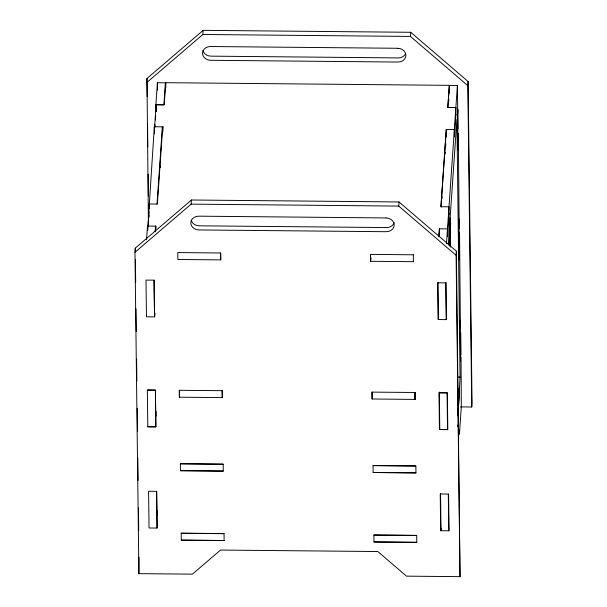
<?xml version="1.0" encoding="UTF-8"?>
<svg xmlns="http://www.w3.org/2000/svg" width="607" height="607" viewBox="0 0 607 607"><rect width="100%" height="100%" fill="white"/><g stroke="black" fill="none" stroke-linecap="round" stroke-linejoin="round"><path stroke-width="0.91" d="M134.966 252.3L135.255 248.164L191.425 200.007L399.019 201.949L456.388 251.169L460.03 576.65L406.5 576.149L377.82 551.535L220.5 550.063L192.411 574.146L138.889 573.645L134.966 252.3L191.137 204.142L398.738 206.084L456.1 255.312L460.03 576.65M148.411 223.884L146.97 78.508L203.148 30.35L410.742 32.292L468.111 81.52L472.034 402.858L471.745 406.993L460.478 406.887M146.53 239.848L147.478 226.054L155.832 226.138L155.862 228.718M149.056 208.322L154.337 126.749L162.699 126.825L162.759 131.985M155.953 111.749L155.87 104.814L157.395 82.749L165.423 82.825L165.476 87.438M154.61 126.749L156.136 104.677L164.224 104.753L165.749 82.689L449.309 85.344L447.784 107.409L455.865 107.485L455.956 114.829M148.07 225.629L148.389 221.031M148.647 217.359L149.026 211.835M154.868 127.379L155.066 124.625M155.377 120.027L155.696 115.429M148.92 217.314L149.041 215.47M155.126 231.646L155.506 226.13L155.536 228.733M157.031 204.066L162.373 126.817L162.433 132.121M165.423 82.825L163.898 104.89L155.87 104.814M155.453 231.654L155.832 226.138M162.699 126.825L157.357 204.066L149.003 203.99M162.585 132.053L162.964 126.537M160.438 167.623L160.567 165.734M138.889 573.645L139.026 557.18M191.137 204.142L191.425 200.007M146.689 82.643L202.859 34.485L203.148 30.35M413.428 261.685L370.551 261.298L370.778 257.99M370.839 257.952L370.611 261.283L370.528 254.394M398.738 206.084L399.019 201.949M471.745 406.993L467.822 85.655L410.461 36.435L410.742 32.292M415.051 399.421L414.96 392.486L371.932 392.114L372.015 398.996L415.051 399.421L415.302 392.683M438.891 236.146L439.392 228.793L447.48 228.869L447.564 236.214L449.089 213.679M449.089 214.142L449.005 206.797L440.917 206.721L446.259 129.481L454.339 129.557L454.431 136.901L455.948 114.374M438.944 236.146L439.453 228.793M440.97 206.721L446.312 129.481M441.464 207.01L441.593 205.128M442.048 198.535L442.177 196.653M445.106 154.261L445.234 152.38M445.69 145.786L445.819 143.905M448.755 101.422L448.884 99.586M446.464 243.582L457.39 85.557L449.362 85.481L447.837 107.553L455.865 107.629M448.3 244.12L456.912 119.541L460.053 377.076L457.982 415.666M457.739 109.108L457.906 149.967L458.042 133.593M457.731 113.251L457.959 109.935M449.15 245.759L450.713 223.057M439.362 395.461L439.559 392.623M449.688 246.025L450.667 231.836M456.1 255.312L456.388 251.169M467.822 85.655L468.111 81.52M459.082 218.998L459.249 259.857L459.256 233.118M459.074 223.277L459.188 221.616M440.682 530.715L440.234 493.992L448.588 494.068L449.036 530.791L440.682 530.715L440.849 528.234M441.175 528.234L441.008 530.715L440.561 493.62M460.318 320.276L460.485 361.135L460.47 332.515M460.311 324.411L460.425 322.757M461.047 356.999L461.32 406.895L459.408 434.483L458.103 424.771L457.974 426.653M457.959 406.561L459.226 388.169L459.309 395.051L457.974 414.361M202.859 34.485L410.461 36.435M413.344 254.796L370.46 254.371L370.551 261.298M220.743 259.879L177.866 259.493L177.783 252.565L220.66 252.99L220.743 259.879L220.599 252.967M457.382 377.053L460.053 377.076M147.357 390.119L155.384 390.195L155.832 426.918L147.805 426.842L147.349 389.982L155.43 390.058L155.885 426.782L147.797 426.706M439.324 392.85L447.351 392.926L447.799 429.657L439.772 429.581L439.324 392.016M180.362 463.831L223.179 464.234M373.039 465.637L415.856 466.039M180.446 470.66L223.262 471.062L223.179 464.135L180.362 463.733L180.446 470.713L223.262 471.115M373.13 472.466L415.947 472.868L415.863 465.933L373.039 465.531L373.123 472.519L415.939 472.921M181.205 533.272L224.029 533.674M373.889 535.078L416.706 535.48M181.296 540.101L224.112 540.503L224.029 533.576L181.212 533.174L181.288 540.162L224.112 540.556M373.973 541.96L416.789 542.362L416.706 535.374L373.889 534.979L373.973 541.96L416.797 542.309M458.315 133.593L459.196 228.414M459.522 232.322L460.417 327.81M460.743 332.515L461.017 355.118M457.39 85.557L457.982 128.881M449.43 91.02L449.453 92.863M450.083 217.761L450.44 247.057M446.38 134.989L446.403 136.825M446.32 134.648L446.342 136.363M445.735 282.9L446.183 319.623M448.315 494.068L448.763 530.791M439.43 231.373L439.506 233.384M437.981 282.452L438.429 319.555M415.089 392.653L414.839 399.398L414.756 392.509M413.284 254.765L413.367 261.7M372.144 392.084L372.228 399.019M222.071 390.711L222.154 397.593M179.467 390.278L179.551 397.213M165.749 82.689L165.81 87.848M157.395 82.749L157.486 90.132M156.136 104.677L156.219 111.567M154.337 126.749L154.428 133.813M154.815 316.513L154.77 312.757L154.489 316.892L146.454 316.816L146.006 280.093L154.095 280.168L154.542 316.892L154.034 280.168M156.029 411.341L156.09 416.053M157.243 510.737L157.304 515.449M156.614 491.336L157.069 528.06M149.33 208.292L149.276 203.99L147.805 230.364M146.97 78.508L147.19 96.521M147.531 124.01L147.805 146.757M148.146 174.247L148.411 196.046M147.478 226.054L147.531 230.387M135.255 248.164L135.285 251.01M135.391 259.538L135.672 282.285M135.991 308.826L136.272 331.581M136.605 359.071L136.871 380.87M137.212 408.359L137.486 431.107M137.812 457.648L138.093 480.403M138.426 507.892L138.7 530.639M394.186 222.648A8.035 6.882 4 0 1 386.53 227.564L199.195 225.812A8.035 6.882 4 0 1 191.235 220.106M405.658 53.628A8.035 6.882 4 0 1 398.245 57.915L210.917 56.155A8.035 6.882 4 0 1 202.958 50.449M397.797 48.279L210.462 46.527A8.035 6.882 4 0 0 202.518 53.333A8.035 6.882 4 0 0 210.637 60.298L397.964 62.051A8.035 6.882 4 0 0 405.908 55.237A8.035 6.882 4 0 0 397.797 48.279M386.075 217.936L198.747 216.175A8.035 6.882 4 0 0 190.803 222.989A8.035 6.882 4 0 0 198.914 229.947L386.242 231.707A8.035 6.882 4 0 0 394.186 224.893A8.035 6.882 4 0 0 386.075 217.936M446.008 282.9L437.655 282.824L438.102 319.548L446.456 319.631L446.008 282.9M222.283 390.68L179.255 390.309L179.338 397.19L222.367 397.615L222.283 390.68M447.078 392.79L438.998 392.714L439.445 429.437L447.526 429.513L447.078 392.79M156.674 491.336L148.586 491.26L149.041 527.984L157.122 528.06L156.674 491.336"/></g></svg>
